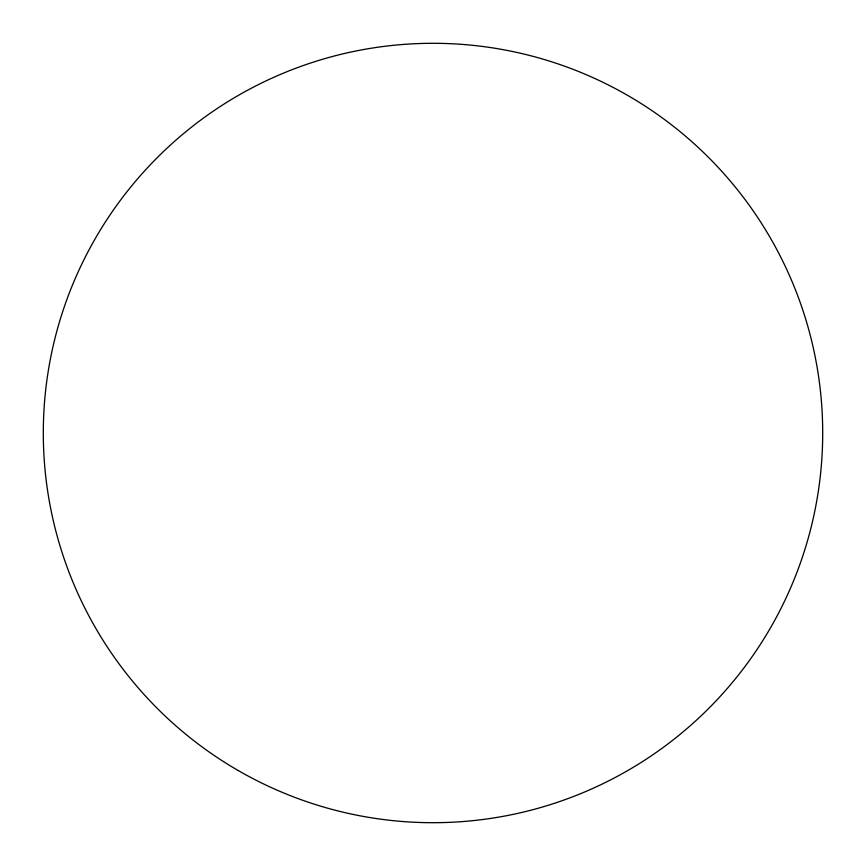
<?xml version="1.0" encoding="UTF-8"?>
<svg xmlns="http://www.w3.org/2000/svg" width="866" height="866" viewBox="0 0 866 866"><rect width="100%" height="100%" fill="white"/><g stroke="black" fill="none" stroke-linecap="round" stroke-linejoin="round"><path stroke-width="1.3" d="M238.15 770.491A389.7 389.7 0 0 0 822.7 433A389.7 389.7 0 0 0 238.15 95.509A389.7 389.7 0 0 0 238.15 770.491"/></g></svg>
